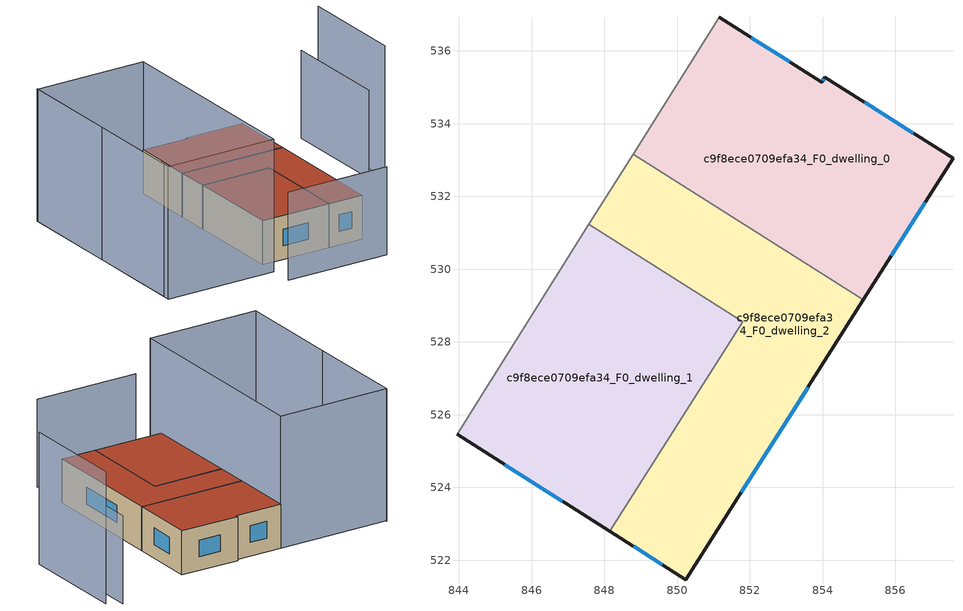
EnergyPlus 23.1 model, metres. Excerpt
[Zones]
c9f8ece0709efa34_F0_dwelling_0
 floor ground (EU_floor_Construction): 857.59,533.05 855.12,529.15 848.79,533.16 851.16,536.92 853.98,535.14 854.06,535.28 z0
 wall outside (EU_wall_Construction): 855.12,529.15 857.59,533.05 854.06,535.28 853.98,535.14 851.16,536.92 z0:3
 wall adiabatic (EU_wall_Construction): 851.16,536.92 848.79,533.16 z0:3
 wall to c9f8ece0709efa34_F0_dwelling_2 (EU_wall_Construction): 848.79,533.16 855.12,529.15 z0:3
 window (EU_Window_Construction): 854.04,535.24 854,535.19 / 856.49,533.74 855.16,534.59 / 855.89,530.37 856.82,531.83 / 853.1,535.7 852.03,536.37 z0.93:2.07
 roof outside (EU_roof_Construction): 855.12,529.15 857.59,533.05 854.06,535.28 853.98,535.14 851.16,536.92 848.79,533.16 z3
c9f8ece0709efa34_F0_dwelling_1
 floor ground (EU_floor_Construction): 851.8,528.55 848.15,522.79 843.95,525.46 847.58,531.23 z0
 wall outside (EU_wall_Construction): 843.95,525.46 848.15,522.79 z0:3
 wall adiabatic (EU_wall_Construction): 847.58,531.23 843.95,525.46 z0:3
 wall to c9f8ece0709efa34_F0_dwelling_2 (EU_wall_Construction): 848.15,522.79 851.8,528.55 847.58,531.23 z0:3
 window (EU_Window_Construction): 845.26,524.63 846.84,523.62 z0.93:2.07
 roof outside (EU_roof_Construction): 848.15,522.79 851.8,528.55 847.58,531.23 843.95,525.46 z3
c9f8ece0709efa34_F0_dwelling_2
 floor ground (EU_floor_Construction): 855.12,529.15 850.24,521.46 848.15,522.79 851.8,528.55 847.58,531.23 848.79,533.16 z0
 wall outside (EU_wall_Construction): 848.15,522.79 850.24,521.46 855.12,529.15 z0:3
 wall adiabatic (EU_wall_Construction): 848.79,533.16 847.58,531.23 z0:3
 window (EU_Window_Construction): 851.76,523.86 853.6,526.76 / 848.8,522.38 849.59,521.88 z0.93:2.07
 roof outside (EU_roof_Construction): 850.24,521.46 855.12,529.15 848.79,533.16 847.58,531.23 851.8,528.55 848.15,522.79 z3
shading: 842.4,522.99 848.62,519.04 / 859.27,525.12 863.33,531.59 z0:6; 859.73,524.2 863.77,530.62 / 844.48,541.18 836.83,529.02 / 836.57,528.6 844.46,541.16 / 844.46,541.16 851.17,536.94 / 851.17,536.94 843.28,524.39 / 843.28,524.39 836.57,528.6 z0:9
[Building]
EU S2 Campaign: North Axis=0; Terrain=City; Solar Distribution=FullExterior
[Site:Location]
Montreal-Trudeau.Intl.AP: Latitude=45.4667; Longitude=-73.75; Time Zone=-5; Elevation=36
[SizingPeriod:WeatherFileDays]
AnnualSizingPeriod: Begin Month=1; Begin Day of Month=1; End Month=12; End Day of Month=31; Day of Week for Start Day=Monday; Use Weather File Daylight Saving Period=No; Use Weather File Rain and Snow Indicators=No
[MATERIAL]
EU_InternalMass_Material: Roughness=MediumRough; Thickness=0.1; Conductivity=1; Density=1800; Specific Heat=900; Thermal Absorptance=0.9; Solar Absorptance=0.7; Visible Absorptance=0.7
[MATERIAL:NOMASS] Roughness=MediumRough; Thermal Absorptance=0.9; Solar Absorptance=0.7; Visible Absorptance=0.7
Name | Thermal Resistance
EU_wall_NoMass; EU_floor_NoMass | 1.36485
EU_roof_NoMass | 2.55992
[WINDOWMATERIAL:SIMPLEGLAZINGSYSTEM]
EU_Window_SimpleGlazing: UFactor=3.92339; Solar Heat Gain Coefficient=0.8; Visible Transmittance=0.8
[CONSTRUCTION]
EU_wall_Construction: EU_wall_NoMass
EU_roof_Construction: EU_roof_NoMass
EU_floor_Construction: EU_floor_NoMass
EU_Window_Construction: EU_Window_SimpleGlazing
EU_InternalMass_Construction: EU_InternalMass_Material
[ZONE] Type=1; Multiplier=1; Ceiling Height=autocalculate; Floor Area=autocalculate; Part of Total Floor Area=Yes
Name | Volume
c9f8ece0709efa34_F0_dwelling_0 | 102.053
c9f8ece0709efa34_F0_dwelling_1 | 102.028
c9f8ece0709efa34_F0_dwelling_2 | 102.037
[INTERNALMASS] Construction=EU_InternalMass_Construction
Name | Zone or ZoneList | Surface Area
c9f8ece0709efa34_F0_dwelling_0_EU_InternalMass | c9f8ece0709efa34_F0_dwelling_0 | 34.0175
c9f8ece0709efa34_F0_dwelling_1_EU_InternalMass | c9f8ece0709efa34_F0_dwelling_1 | 34.009
c9f8ece0709efa34_F0_dwelling_2_EU_InternalMass | c9f8ece0709efa34_F0_dwelling_2 | 34.0127
[OTHEREQUIPMENT] Fuel Type=Electricity; Design Level Calculation Method=Watts/Area; Power per Zone Floor Area=1; Fraction Latent=0; Fraction Radiant=0; Fraction Lost=0; Carbon Dioxide Generation Rate=0; EndUse Subcategory=EU_Step8_InternalGains
Name | Zone or ZoneList or Space or SpaceList | Schedule
EU_Step8_InternalGain_c9f8ece0709efa34_F0_dwelling_0_f000 | c9f8ece0709efa34_F0_dwelling_0 | EU_Step8_GainSchedule_c9f8ece0709efa34_F0_dwelling_0_f000
EU_Step8_InternalGain_c9f8ece0709efa34_F0_dwelling_1_f000 | c9f8ece0709efa34_F0_dwelling_1 | EU_Step8_GainSchedule_c9f8ece0709efa34_F0_dwelling_1_f000
EU_Step8_InternalGain_c9f8ece0709efa34_F0_dwelling_2_f000 | c9f8ece0709efa34_F0_dwelling_2 | EU_Step8_GainSchedule_c9f8ece0709efa34_F0_dwelling_2_f000
[ZONEVENTILATION:DESIGNFLOWRATE] Schedule=EU_AlwaysOn; Design Flow Rate Calculation Method=AirChanges/Hour; Air Changes per Hour=0.860309; Ventilation Type=Natural; Fan Pressure Rise=0; Fan Total Efficiency=1; Constant Term Coefficient=1; Temperature Term Coefficient=0; Velocity Term Coefficient=0; Velocity Squared Term Coefficient=0; Minimum Indoor Temperature=-100; Maximum Indoor Temperature=100; Delta Temperature=-100; Minimum Outdoor Temperature=-100; Maximum Outdoor Temperature=100; Maximum Wind Speed=40
Name | Zone or ZoneList or Space or SpaceList
EU_ConstantAir_c9f8ece0709efa34_F0_dwelling_0 | c9f8ece0709efa34_F0_dwelling_0
EU_ConstantAir_c9f8ece0709efa34_F0_dwelling_1 | c9f8ece0709efa34_F0_dwelling_1
EU_ConstantAir_c9f8ece0709efa34_F0_dwelling_2 | c9f8ece0709efa34_F0_dwelling_2
[HVACTEMPLATE:THERMOSTAT] Constant Heating Setpoint=20; Constant Cooling Setpoint=50
EU_HeatOnly_c9f8ece0709efa34_F0_dwelling_0; EU_HeatOnly_c9f8ece0709efa34_F0_dwelling_1; EU_HeatOnly_c9f8ece0709efa34_F0_dwelling_2
[HVACTEMPLATE:ZONE:IDEALLOADSAIRSYSTEM] System Availability Schedule=EU_AlwaysOn; Maximum Heating Supply Air Temperature=50; Minimum Cooling Supply Air Temperature=13; Maximum Heating Supply Air Humidity Ratio=0.0156; Minimum Cooling Supply Air Humidity Ratio=0.0077; Heating Limit=NoLimit; Cooling Limit=NoLimit; Heating Availability Schedule=EU_AlwaysOn; Cooling Availability Schedule=EU_CoolingOff; Dehumidification Control Type=ConstantSensibleHeatRatio; Cooling Sensible Heat Ratio=0.7; Dehumidification Setpoint=60; Humidification Control Type=None; Humidification Setpoint=30; Outdoor Air Method=None; Outdoor Air Flow Rate per Person=0.00944; Outdoor Air Flow Rate per Zone Floor Area=0; Outdoor Air Flow Rate per Zone=0; Demand Controlled Ventilation Type=None; Outdoor Air Economizer Type=NoEconomizer; Heat Recovery Type=None; Sensible Heat Recovery Effectiveness=0.7; Latent Heat Recovery Effectiveness=0.65
Name | Template Thermostat
c9f8ece0709efa34_F0_dwelling_0 | EU_HeatOnly_c9f8ece0709efa34_F0_dwelling_0
c9f8ece0709efa34_F0_dwelling_1 | EU_HeatOnly_c9f8ece0709efa34_F0_dwelling_1
c9f8ece0709efa34_F0_dwelling_2 | EU_HeatOnly_c9f8ece0709efa34_F0_dwelling_2
[SIZING:ZONE] Zone Cooling Design Supply Air Temperature Input Method=SupplyAirTemperature; Zone Cooling Design Supply Air Temperature=13; Zone Heating Design Supply Air Temperature Input Method=SupplyAirTemperature; Zone Heating Design Supply Air Temperature=50; Zone Cooling Design Supply Air Humidity Ratio=0.008; Zone Heating Design Supply Air Humidity Ratio=0.008; Cooling Design Air Flow Method=DesignDay; Cooling Design Air Flow Rate=0; Cooling Minimum Air Flow per Zone Floor Area=0.000762; Cooling Minimum Air Flow=0; Cooling Minimum Air Flow Fraction=0.2; Heating Design Air Flow Method=DesignDay; Heating Design Air Flow Rate=0; Heating Maximum Air Flow per Zone Floor Area=0.002032; Heating Maximum Air Flow=0.141576; Heating Maximum Air Flow Fraction=0.3; Account for Dedicated Outdoor Air System=No; Dedicated Outdoor Air System Control Strategy=NeutralSupplyAir; Dedicated Outdoor Air Low Setpoint Temperature for Design=autosize; Dedicated Outdoor Air High Setpoint Temperature for Design=autosize; Zone Load Sizing Method=Sensible Load Only No Latent Load; Zone Latent Cooling Design Supply Air Humidity Ratio Input Method=HumidityRatioDifference; Zone Cooling Design Supply Air Humidity Ratio Difference=0.005; Zone Latent Heating Design Supply Air Humidity Ratio Input Method=HumidityRatioDifference; Zone Humidification Design Supply Air Humidity Ratio Difference=0.005
c9f8ece0709efa34_F0_dwelling_0; c9f8ece0709efa34_F0_dwelling_1; c9f8ece0709efa34_F0_dwelling_2
[SCHEDULE:CONSTANT]
Name | Hourly Value
EU_AlwaysOn | 1
EU_CoolingOff | 0
[SCHEDULE:FILE] Column Number=1; Rows to Skip at Top=0; Number of Hours of Data=8760; Column Separator=Comma; Interpolate to Timestep=No; Minutes per Item=60; Adjust Schedule for Daylight Savings=Yes
Name | File
EU_Step8_GainSchedule_c9f8ece0709efa34_F0_dwelling_0_f000 | ../../schedules/c9f8ece0709efa34/c9f8ece0709efa34_F0_dwelling_0_f000_gain.csv
EU_Step8_GainSchedule_c9f8ece0709efa34_F0_dwelling_1_f000 | ../../schedules/c9f8ece0709efa34/c9f8ece0709efa34_F0_dwelling_1_f000_gain.csv
EU_Step8_GainSchedule_c9f8ece0709efa34_F0_dwelling_2_f000 | ../../schedules/c9f8ece0709efa34/c9f8ece0709efa34_F0_dwelling_2_f000_gain.csv
